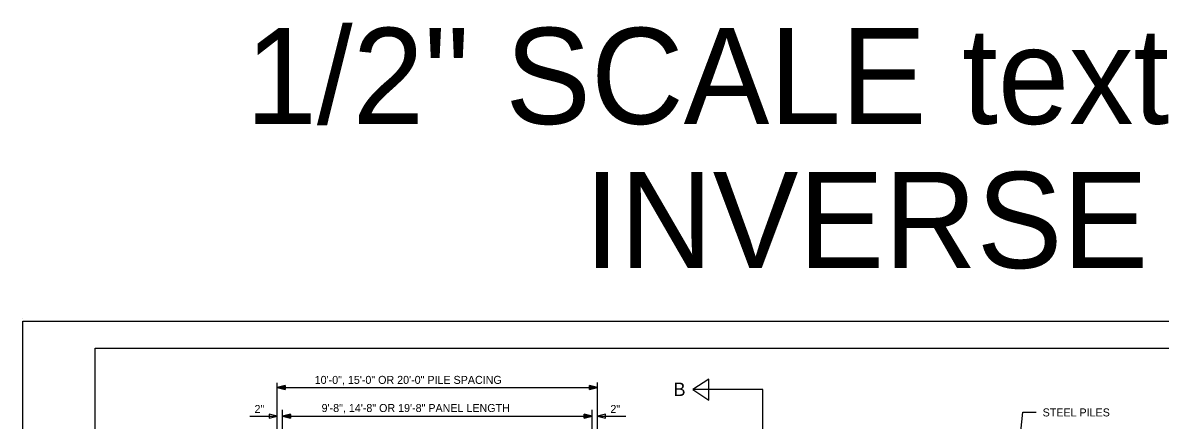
# Model space of a CAD drawing. Extents: x 0 to 71.1, y -3.6 to 56.6.
# Drawn here: x 0 to 35.53, y 44.21 to 56.62 of the extents above; entities that cross this region are included whole.
import ezdxf

# ---------------------------------------------------------------- set-up
doc = ezdxf.new("R2010")
doc.units = 0
for name, color, linetype in [('Arrowhead Terminators', 7, 'Continuous'), ('Dimension Lines', 7, 'Continuous'), ('Plan Sheet CELL', 7, 'Continuous'), ('Plot Shape CELL', 7, 'Continuous'), ('Text', 7, 'Continuous'), ('User Information Notes', 7, 'Continuous'), ('User Information Notes CELL', 7, 'Continuous')]:
    doc.layers.add(name, color=color, linetype=linetype)

msp = doc.modelspace()

# ---------------------------------------------------------------- linework, layer by layer
at = {"layer": 'Arrowhead Terminators'}
for points in [[(20.932, 45.162), (21.428, 44.831), (21.428, 45.492)], [(7.949, 44.332), (7.699, 44.394), (7.699, 44.269)], [(17.949, 44.332), (18.199, 44.269), (18.199, 44.394)]]:
    msp.add_lwpolyline(points, close=True, dxfattribs=at)
for points in [[(8.199, 45.225), (8.199, 45.213), (7.949, 45.225), (8.199, 45.2), (8.199, 45.188), (7.949, 45.225), (8.199, 45.175), (8.199, 45.163), (7.949, 45.225), (8.199, 45.288), (8.199, 45.275), (7.949, 45.225), (8.199, 45.263), (8.199, 45.25), (7.949, 45.225), (8.199, 45.238), (8.199, 45.163), (8.199, 45.288), (7.949, 45.225), (8.199, 45.163)], [(17.699, 45.225), (17.699, 45.238), (17.949, 45.225), (17.699, 45.25), (17.699, 45.263), (17.949, 45.225), (17.699, 45.275), (17.699, 45.288), (17.949, 45.225), (17.699, 45.163), (17.699, 45.175), (17.949, 45.225), (17.699, 45.188), (17.699, 45.2), (17.949, 45.225), (17.699, 45.213), (17.699, 45.288), (17.699, 45.163), (17.949, 45.225), (17.699, 45.288)], [(8.365, 44.332), (8.365, 44.319), (8.115, 44.332), (8.365, 44.307), (8.365, 44.294), (8.115, 44.332), (8.365, 44.282), (8.365, 44.269), (8.115, 44.332), (8.365, 44.394), (8.365, 44.382), (8.115, 44.332), (8.365, 44.369), (8.365, 44.357), (8.115, 44.332), (8.365, 44.344), (8.365, 44.269), (8.365, 44.394), (8.115, 44.332), (8.365, 44.269)], [(17.532, 44.332), (17.532, 44.344), (17.782, 44.332), (17.532, 44.357), (17.532, 44.369), (17.782, 44.332), (17.532, 44.382), (17.532, 44.394), (17.782, 44.332), (17.532, 44.269), (17.532, 44.282), (17.782, 44.332), (17.532, 44.294), (17.532, 44.307), (17.782, 44.332), (17.532, 44.319), (17.532, 44.394), (17.532, 44.269), (17.782, 44.332), (17.532, 44.394)]]:
    msp.add_lwpolyline(points, dxfattribs=at)
at = {"layer": 'Dimension Lines'}
for p, q in [((7.949, 42.896), (7.949, 45.372)), ((7.949, 45.225), (17.949, 45.225)), ((17.949, 43.463), (17.949, 45.39)), ((8.115, 42.856), (8.115, 44.532)), ((17.782, 42.833), (17.782, 44.532)), ((7.096, 44.332), (7.949, 44.332)), ((8.115, 44.332), (17.782, 44.332)), ((17.949, 44.332), (18.838, 44.332))]:
    msp.add_line(p, q, dxfattribs=at)
for points in [[(23.12, 43.746), (23.12, 45.162), (20.932, 45.162)], [(31.089, 43.052), (31.237, 44.461), (31.652, 44.461)]]:
    msp.add_lwpolyline(points, dxfattribs=at)
at = {"layer": 'Plan Sheet CELL'}
for p, q in [((0, 47.3), (0, 47.3)), ((2.266, 46.453), (71.067, 46.453)), ((2.266, 1.303), (2.266, 46.453))]:
    msp.add_line(p, q, dxfattribs=at)
at = {"layer": 'Plot Shape CELL'}
msp.add_lwpolyline([(0, 47.3), (71.086, 47.3), (71.086, 0), (0, 0)], close=True, dxfattribs=at)
at = {"layer": 'User Information Notes CELL'}
for p, q in [((0, 47.382), (0, 47.382)), ((2.266, 46.453), (2.266, 46.453))]:
    msp.add_line(p, q, dxfattribs=at)

# ---------------------------------------------------------------- texts
at = {"layer": 'Text'}
for s, height, p in [('10\'-0", 15\'-0" OR 20\'-0" PILE SPACING', 0.25, (9.119, 45.342)), ('B', 0.417, (20.331, 44.964)), ('2"', 0.25, (7.24, 44.433)), ('9\'-8", 14\'-8" OR 19\'-8" PANEL LENGTH', 0.25, (9.335, 44.464)), ('2"', 0.25, (18.355, 44.433)), ('STEEL PILES', 0.25, (31.857, 44.326))]:
    msp.add_text(s, height=height, dxfattribs=at).set_placement(p)
at = {"layer": 'User Information Notes'}
for s, p in [('1/2" SCALE text only', (6.957, 53.461)), ('INVERSE 0.215', (17.54, 48.961))]:
    msp.add_text(s, height=3, dxfattribs=at).set_placement(p)

doc.saveas('drawing.dxf')
